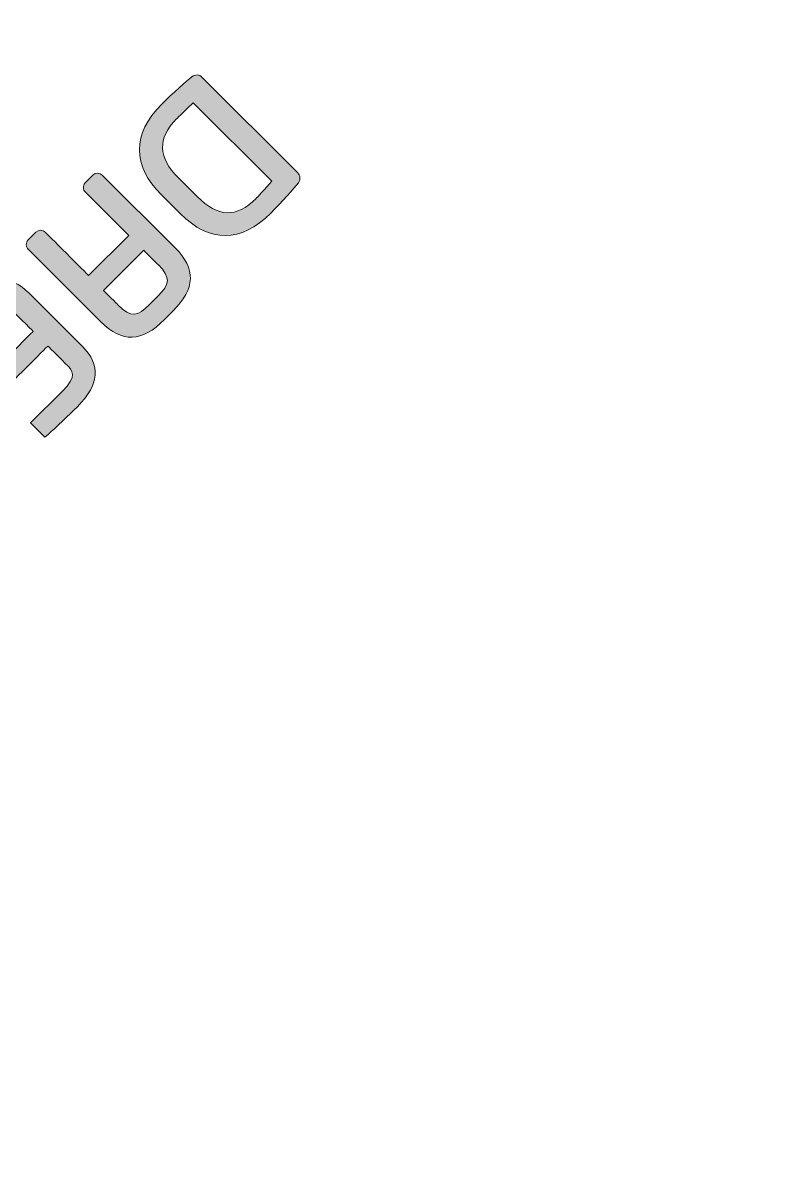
# Model space of a CAD drawing. Extents: x 16295159345 to 16296660660, y -37409619871 to -37408926496.
# Drawn here: x 16295159529.92 to 16295159545.64, y -37408926795.31 to -37408926771.72 of the extents above; entities that cross this region are included whole.
import ezdxf

# ---------------------------------------------------------------- set-up
doc = ezdxf.new("R2010")
doc.units = 0
doc.header["$LTSCALE"] = 10
doc.header["$MEASUREMENT"] = 0
doc.linetypes.add('DASHED', pattern=[19.05, 12.7, -6.35])
doc.layers.add('BODY', color=7, linetype='CONTINUOUS')
doc.layers.add('Default', color=7, linetype='CONTINUOUS')
doc.layers.add('레이어 1', color=7, linetype='CONTINUOUS', lineweight=0)

msp = doc.modelspace()

# ---------------------------------------------------------------- hatches: boundary and pattern name
at = {"layer": '레이어 1'}
h = msp.add_hatch(color=7, dxfattribs=at)
h.dxf.hatch_style = 2
edge = h.paths.add_edge_path()
edge.add_spline(control_points=[(16295159533.11558, -37408926774.911507), (16295159532.694521, -37408926774.49115), (16295159532.681459, -37408926774.094521), (16295159533.0762, -37408926773.699127), (16295159533.0762, -37408926773.699127), (16295159533.35128, -37408926773.433617), (16295159533.42289, -37408926773.364326), (16295159533.42289, -37408926773.364326), (16295159535.037331, -37408926774.976112), (16295159535.037331, -37408926774.976112), (16295159534.911369, -37408926775.130119), (16295159534.714911, -37408926775.331573), (16295159534.712931, -37408926775.333549), (16295159534.307489, -37408926775.739662), (16295159533.933661, -37408926775.728241), (16295159533.50124, -37408926775.296532), (16295159533.50124, -37408926775.296532), (16295159533.11558, -37408926774.911507), (16295159533.11558, -37408926774.911507)], knot_values=[0, 0, 0, 0, 1, 1, 1, 2, 2, 2, 3, 3, 3, 4, 4, 4, 5, 5, 5, 6, 6, 6, 6], degree=3, periodic=0)
edge = h.paths.add_edge_path()
edge.add_spline(control_points=[(16295159535.016411, -37408926775.636131), (16295159535.23554, -37408926775.416634), (16295159535.50633, -37408926775.118446), (16295159535.58453, -37408926775.010071), (16295159535.63302, -37408926774.941887), (16295159535.62676, -37408926774.860893), (16295159535.56909, -37408926774.803307), (16295159535.56909, -37408926774.803307), (16295159533.605061, -37408926772.842522), (16295159533.605061, -37408926772.842522), (16295159533.5446, -37408926772.782173), (16295159533.46434, -37408926772.777496), (16295159533.395109, -37408926772.829933), (16295159533.29225, -37408926772.903572), (16295159532.995529, -37408926773.174049), (16295159532.77326, -37408926773.39669), (16295159532.16139, -37408926774.009583), (16295159532.15941, -37408926774.654167), (16295159532.76696, -37408926775.260712), (16295159532.76696, -37408926775.260712), (16295159533.15262, -37408926775.645729), (16295159533.15262, -37408926775.645729), (16295159533.76016, -37408926776.252274), (16295159534.40453, -37408926776.249023), (16295159535.016411, -37408926775.636131)], knot_values=[0, 0, 0, 0, 1, 1, 1, 2, 2, 2, 3, 3, 3, 4, 4, 4, 5, 5, 5, 6, 6, 6, 7, 7, 7, 8, 8, 8, 8], degree=3, periodic=0)
h = msp.add_hatch(color=7, dxfattribs=at)
h.dxf.hatch_style = 2
edge = h.paths.add_edge_path()
edge.add_spline(control_points=[(16295159531.57692, -37408926777.228722), (16295159531.57692, -37408926777.228722), (16295159532.401979, -37408926776.402298), (16295159532.401979, -37408926776.402298), (16295159532.432699, -37408926776.432968), (16295159532.69668, -37408926776.69651), (16295159532.69668, -37408926776.69651), (16295159532.972231, -37408926776.971603), (16295159532.93721, -37408926777.100197), (16295159532.69187, -37408926777.34594), (16295159532.69187, -37408926777.34594), (16295159532.52079, -37408926777.517303), (16295159532.52079, -37408926777.517303), (16295159532.275591, -37408926777.762909), (16295159532.147169, -37408926777.798027), (16295159531.871611, -37408926777.522926), (16295159531.871611, -37408926777.522926), (16295159531.607639, -37408926777.259392), (16295159531.57692, -37408926777.228722)], knot_values=[0, 0, 0, 0, 1, 1, 1, 2, 2, 2, 3, 3, 3, 4, 4, 4, 5, 5, 5, 6, 6, 6, 6], degree=3, periodic=0)
edge = h.paths.add_edge_path()
edge.add_spline(control_points=[(16295159532.83007, -37408926777.82608), (16295159532.83007, -37408926777.82608), (16295159533.00116, -37408926777.654716), (16295159533.00116, -37408926777.654716), (16295159533.46854, -37408926777.186546), (16295159533.482201, -37408926776.783417), (16295159533.04533, -37408926776.347282), (16295159533.04533, -37408926776.347282), (16295159531.550791, -37408926774.855202), (16295159531.550791, -37408926774.855202), (16295159531.49824, -37408926774.802742), (16295159531.411079, -37408926774.800987), (16295159531.36076, -37408926774.851387), (16295159531.36076, -37408926774.851387), (16295159531.19754, -37408926775.014877), (16295159531.19754, -37408926775.014877), (16295159531.139681, -37408926775.072838), (16295159531.15427, -37408926775.156639), (16295159531.202141, -37408926775.20443), (16295159531.202141, -37408926775.20443), (16295159532.060961, -37408926776.061836), (16295159532.094469, -37408926776.095299), (16295159532.094469, -37408926776.095299), (16295159531.269409, -37408926776.92173), (16295159531.269409, -37408926776.92173), (16295159531.235901, -37408926776.888268), (16295159530.377069, -37408926776.030861), (16295159530.377069, -37408926776.030861), (16295159530.32353, -37408926775.977402), (16295159530.237841, -37408926775.976173), (16295159530.185909, -37408926776.028191), (16295159530.185909, -37408926776.028191), (16295159530.024691, -37408926776.189667), (16295159530.024691, -37408926776.189667), (16295159529.968161, -37408926776.246292), (16295159529.980339, -37408926776.334518), (16295159530.02721, -37408926776.38131), (16295159530.02721, -37408926776.38131), (16295159531.521749, -37408926777.873383), (16295159531.521749, -37408926777.873383), (16295159531.95862, -37408926778.309532), (16295159532.362129, -37408926778.294792), (16295159532.83007, -37408926777.82608)], knot_values=[0, 0, 0, 0, 1, 1, 1, 2, 2, 2, 3, 3, 3, 4, 4, 4, 5, 5, 5, 6, 6, 6, 7, 7, 7, 8, 8, 8, 9, 9, 9, 10, 10, 10, 11, 11, 11, 12, 12, 12, 13, 13, 13, 14, 14, 14, 14], degree=3, periodic=0)
h = msp.add_hatch(color=7, dxfattribs=at)
h.dxf.hatch_style = 2
edge = h.paths.add_edge_path()
edge.add_spline(control_points=[(16295159531.1388, -37408926778.377869), (16295159531.1388, -37408926778.377869), (16295159530.038601, -37408926777.279488), (16295159530.038601, -37408926777.279488), (16295159529.65373, -37408926776.895264), (16295159529.24733, -37408926776.928459), (16295159528.795731, -37408926777.380814), (16295159528.59639, -37408926777.580482), (16295159528.328739, -37408926777.855911), (16295159528.230391, -37408926777.974693), (16295159528.231951, -37408926777.973129), (16295159528.183029, -37408926778.032608), (16295159528.183029, -37408926778.032608), (16295159528.183029, -37408926778.032608), (16295159528.168909, -37408926778.049858), (16295159528.168909, -37408926778.049858), (16295159528.168909, -37408926778.049858), (16295159528.46327, -37408926778.343727), (16295159528.46327, -37408926778.343727), (16295159528.46327, -37408926778.343727), (16295159529.108219, -37408926777.697731), (16295159529.108219, -37408926777.697731), (16295159529.43133, -37408926777.374077), (16295159529.522619, -37408926777.465218), (16295159529.688169, -37408926777.630493), (16295159529.688169, -37408926777.630493), (16295159530.095881, -37408926778.037529), (16295159530.12772, -37408926778.069313), (16295159530.094509, -37408926778.102577), (16295159529.26079, -37408926778.937691), (16295159529.26079, -37408926778.937691), (16295159529.206181, -37408926778.992393), (16295159529.205111, -37408926779.080276), (16295159529.258551, -37408926779.133636), (16295159529.258551, -37408926779.133636), (16295159529.367661, -37408926779.242569), (16295159529.367661, -37408926779.242569), (16295159529.421431, -37408926779.296249), (16295159529.509451, -37408926779.295158), (16295159529.56406, -37408926779.240463), (16295159529.56406, -37408926779.240463), (16295159530.397791, -37408926778.405342), (16295159530.43099, -37408926778.372093), (16295159530.46261, -37408926778.403648), (16295159530.78837, -37408926778.728867), (16295159530.78837, -37408926778.728867), (16295159530.953699, -37408926778.893929), (16295159531.044769, -37408926778.984863), (16295159530.721661, -37408926779.308502), (16295159530.721661, -37408926779.308502), (16295159530.0744, -37408926779.951714), (16295159530.0744, -37408926779.951714), (16295159530.0744, -37408926779.951714), (16295159530.366989, -37408926780.243813), (16295159530.366989, -37408926780.243813), (16295159530.366989, -37408926780.243813), (16295159530.44272, -37408926780.18264), (16295159530.44272, -37408926780.18264), (16295159530.581039, -37408926780.067032), (16295159530.87776, -37408926779.781616), (16295159531.03887, -37408926779.620247), (16295159531.490471, -37408926779.1679), (16295159531.52323, -37408926778.761673), (16295159531.1388, -37408926778.377869)], knot_values=[0, 0, 0, 0, 1, 1, 1, 2, 2, 2, 3, 3, 3, 4, 4, 4, 5, 5, 5, 6, 6, 6, 7, 7, 7, 8, 8, 8, 9, 9, 9, 10, 10, 10, 11, 11, 11, 12, 12, 12, 13, 13, 13, 14, 14, 14, 15, 15, 15, 16, 16, 16, 17, 17, 17, 18, 18, 18, 19, 19, 19, 20, 20, 20, 21, 21, 21, 21], degree=3, periodic=0)

# ---------------------------------------------------------------- linework, layer by layer
at = {"layer": 'BODY', "ltscale": 0.7}
for radius, start, end in [(240, 90, 180), (239, 96.01583009, 173.98407268), (233, 96.01583009, 173.98407268)]:
    msp.add_arc((16295159712.05924, -37408926833.401627), radius, start, end, dxfattribs=at)
at = {"layer": 'Default', "linetype": 'DASHED', "ltscale": 0.1}
for radius, start, end in [(213.686972, 96.03133744, 173.96868552), (207.686972, 96.0514092, 173.94845908)]:
    msp.add_arc((16295159712.05924, -37408926833.401627), radius, start, end, dxfattribs=at)
at = {"layer": '레이어 1', "color": 7}
for points, knots in [([(16295159535.016411, -37408926775.636147), (16295159535.23554, -37408926775.416649), (16295159535.50633, -37408926775.118446), (16295159535.58453, -37408926775.010094), (16295159535.63302, -37408926774.941902), (16295159535.62676, -37408926774.860901), (16295159535.56909, -37408926774.803322), (16295159535.56909, -37408926774.803322), (16295159533.605061, -37408926772.842537), (16295159533.605061, -37408926772.842537), (16295159533.5446, -37408926772.782181), (16295159533.46434, -37408926772.777512), (16295159533.395109, -37408926772.829948), (16295159533.29225, -37408926772.903587), (16295159532.995529, -37408926773.174057), (16295159532.77326, -37408926773.396713), (16295159532.16139, -37408926774.009598), (16295159532.15941, -37408926774.65419), (16295159532.76696, -37408926775.260727), (16295159532.76696, -37408926775.260727), (16295159533.15262, -37408926775.645737), (16295159533.15262, -37408926775.645737), (16295159533.76016, -37408926776.252289), (16295159534.40453, -37408926776.249031), (16295159535.016411, -37408926775.636147)], [0, 0, 0, 0, 1, 1, 1, 2, 2, 2, 3, 3, 3, 4, 4, 4, 5, 5, 5, 6, 6, 6, 7, 7, 7, 8, 8, 8, 8]), ([(16295159533.11558, -37408926774.91153), (16295159532.694521, -37408926774.491173), (16295159532.681459, -37408926774.094543), (16295159533.0762, -37408926773.699142), (16295159533.0762, -37408926773.699142), (16295159533.35128, -37408926773.433617), (16295159533.42289, -37408926773.364349), (16295159533.42289, -37408926773.364349), (16295159535.037331, -37408926774.976128), (16295159535.037331, -37408926774.976128), (16295159534.911369, -37408926775.130127), (16295159534.714911, -37408926775.331589), (16295159534.712931, -37408926775.333557), (16295159534.307489, -37408926775.739677), (16295159533.933661, -37408926775.728256), (16295159533.50124, -37408926775.296547), (16295159533.50124, -37408926775.296547), (16295159533.11558, -37408926774.91153), (16295159533.11558, -37408926774.91153)], [0, 0, 0, 0, 1, 1, 1, 2, 2, 2, 3, 3, 3, 4, 4, 4, 5, 5, 5, 6, 6, 6, 6]), ([(16295159532.83007, -37408926777.826103), (16295159532.83007, -37408926777.826103), (16295159533.00116, -37408926777.654716), (16295159533.00116, -37408926777.654716), (16295159533.46854, -37408926777.186569), (16295159533.482201, -37408926776.78344), (16295159533.04533, -37408926776.34729), (16295159533.04533, -37408926776.34729), (16295159531.550791, -37408926774.855217), (16295159531.550791, -37408926774.855217), (16295159531.49824, -37408926774.802757), (16295159531.411079, -37408926774.801003), (16295159531.36076, -37408926774.85141), (16295159531.36076, -37408926774.85141), (16295159531.19754, -37408926775.0149), (16295159531.19754, -37408926775.0149), (16295159531.139681, -37408926775.072853), (16295159531.15427, -37408926775.156647), (16295159531.202141, -37408926775.204437), (16295159531.202141, -37408926775.204437), (16295159532.060961, -37408926776.061859), (16295159532.094469, -37408926776.095306), (16295159532.094469, -37408926776.095306), (16295159531.269409, -37408926776.921738), (16295159531.269409, -37408926776.921738), (16295159531.235901, -37408926776.888283), (16295159530.377069, -37408926776.030884), (16295159530.377069, -37408926776.030884), (16295159530.32353, -37408926775.977417), (16295159530.237841, -37408926775.976181), (16295159530.185909, -37408926776.028198), (16295159530.185909, -37408926776.028198), (16295159530.024691, -37408926776.18969), (16295159530.024691, -37408926776.18969), (16295159529.968161, -37408926776.246307), (16295159529.980339, -37408926776.334534), (16295159530.02721, -37408926776.381317), (16295159530.02721, -37408926776.381317), (16295159531.521749, -37408926777.873398), (16295159531.521749, -37408926777.873398), (16295159531.95862, -37408926778.30954), (16295159532.362129, -37408926778.294807), (16295159532.83007, -37408926777.826103)], [0, 0, 0, 0, 1, 1, 1, 2, 2, 2, 3, 3, 3, 4, 4, 4, 5, 5, 5, 6, 6, 6, 7, 7, 7, 8, 8, 8, 9, 9, 9, 10, 10, 10, 11, 11, 11, 12, 12, 12, 13, 13, 13, 14, 14, 14, 14]), ([(16295159531.57692, -37408926777.228737), (16295159531.57692, -37408926777.228737), (16295159532.401979, -37408926776.402313), (16295159532.401979, -37408926776.402313), (16295159532.432699, -37408926776.432983), (16295159532.69668, -37408926776.696518), (16295159532.69668, -37408926776.696518), (16295159532.972231, -37408926776.971619), (16295159532.93721, -37408926777.100212), (16295159532.69187, -37408926777.345947), (16295159532.69187, -37408926777.345947), (16295159532.52079, -37408926777.517319), (16295159532.52079, -37408926777.517319), (16295159532.275591, -37408926777.762917), (16295159532.147169, -37408926777.798042), (16295159531.871611, -37408926777.522949), (16295159531.871611, -37408926777.522949), (16295159531.607639, -37408926777.259407), (16295159531.57692, -37408926777.228737)], [0, 0, 0, 0, 1, 1, 1, 2, 2, 2, 3, 3, 3, 4, 4, 4, 5, 5, 5, 6, 6, 6, 6]), ([(16295159531.1388, -37408926778.377876), (16295159531.1388, -37408926778.377876), (16295159530.038601, -37408926777.279503), (16295159530.038601, -37408926777.279503), (16295159529.65373, -37408926776.895264), (16295159529.24733, -37408926776.928467), (16295159528.795731, -37408926777.380821), (16295159528.59639, -37408926777.58049), (16295159528.328739, -37408926777.855927), (16295159528.230391, -37408926777.974701), (16295159528.231951, -37408926777.973137), (16295159528.183029, -37408926778.032623), (16295159528.183029, -37408926778.032623), (16295159528.183029, -37408926778.032623), (16295159528.168909, -37408926778.049873), (16295159528.168909, -37408926778.049873), (16295159528.168909, -37408926778.049873), (16295159528.46327, -37408926778.34375), (16295159528.46327, -37408926778.34375), (16295159528.46327, -37408926778.34375), (16295159529.108219, -37408926777.697739), (16295159529.108219, -37408926777.697739), (16295159529.43133, -37408926777.374092), (16295159529.522619, -37408926777.465233), (16295159529.688169, -37408926777.630508), (16295159529.688169, -37408926777.630508), (16295159530.095881, -37408926778.037537), (16295159530.12772, -37408926778.069328), (16295159530.094509, -37408926778.102592), (16295159529.26079, -37408926778.937698), (16295159529.26079, -37408926778.937698), (16295159529.206181, -37408926778.992401), (16295159529.205111, -37408926779.080299), (16295159529.258551, -37408926779.133652), (16295159529.258551, -37408926779.133652), (16295159529.367661, -37408926779.242577), (16295159529.367661, -37408926779.242577), (16295159529.421431, -37408926779.296257), (16295159529.509451, -37408926779.295174), (16295159529.56406, -37408926779.240471), (16295159529.56406, -37408926779.240471), (16295159530.397791, -37408926778.405357), (16295159530.43099, -37408926778.372101), (16295159530.46261, -37408926778.403664), (16295159530.78837, -37408926778.728889), (16295159530.78837, -37408926778.728889), (16295159530.953699, -37408926778.893944), (16295159531.044769, -37408926778.984863), (16295159530.721661, -37408926779.308517), (16295159530.721661, -37408926779.308517), (16295159530.0744, -37408926779.951721), (16295159530.0744, -37408926779.951721), (16295159530.0744, -37408926779.951721), (16295159530.366989, -37408926780.24382), (16295159530.366989, -37408926780.24382), (16295159530.366989, -37408926780.24382), (16295159530.44272, -37408926780.182663), (16295159530.44272, -37408926780.182663), (16295159530.581039, -37408926780.067047), (16295159530.87776, -37408926779.781639), (16295159531.03887, -37408926779.620247), (16295159531.490471, -37408926779.167908), (16295159531.52323, -37408926778.761688), (16295159531.1388, -37408926778.377876)], [0, 0, 0, 0, 1, 1, 1, 2, 2, 2, 3, 3, 3, 4, 4, 4, 5, 5, 5, 6, 6, 6, 7, 7, 7, 8, 8, 8, 9, 9, 9, 10, 10, 10, 11, 11, 11, 12, 12, 12, 13, 13, 13, 14, 14, 14, 15, 15, 15, 16, 16, 16, 17, 17, 17, 18, 18, 18, 19, 19, 19, 20, 20, 20, 21, 21, 21, 21])]:
    msp.add_open_spline(points, degree=3, knots=knots, dxfattribs=at)

doc.saveas('drawing.dxf')
